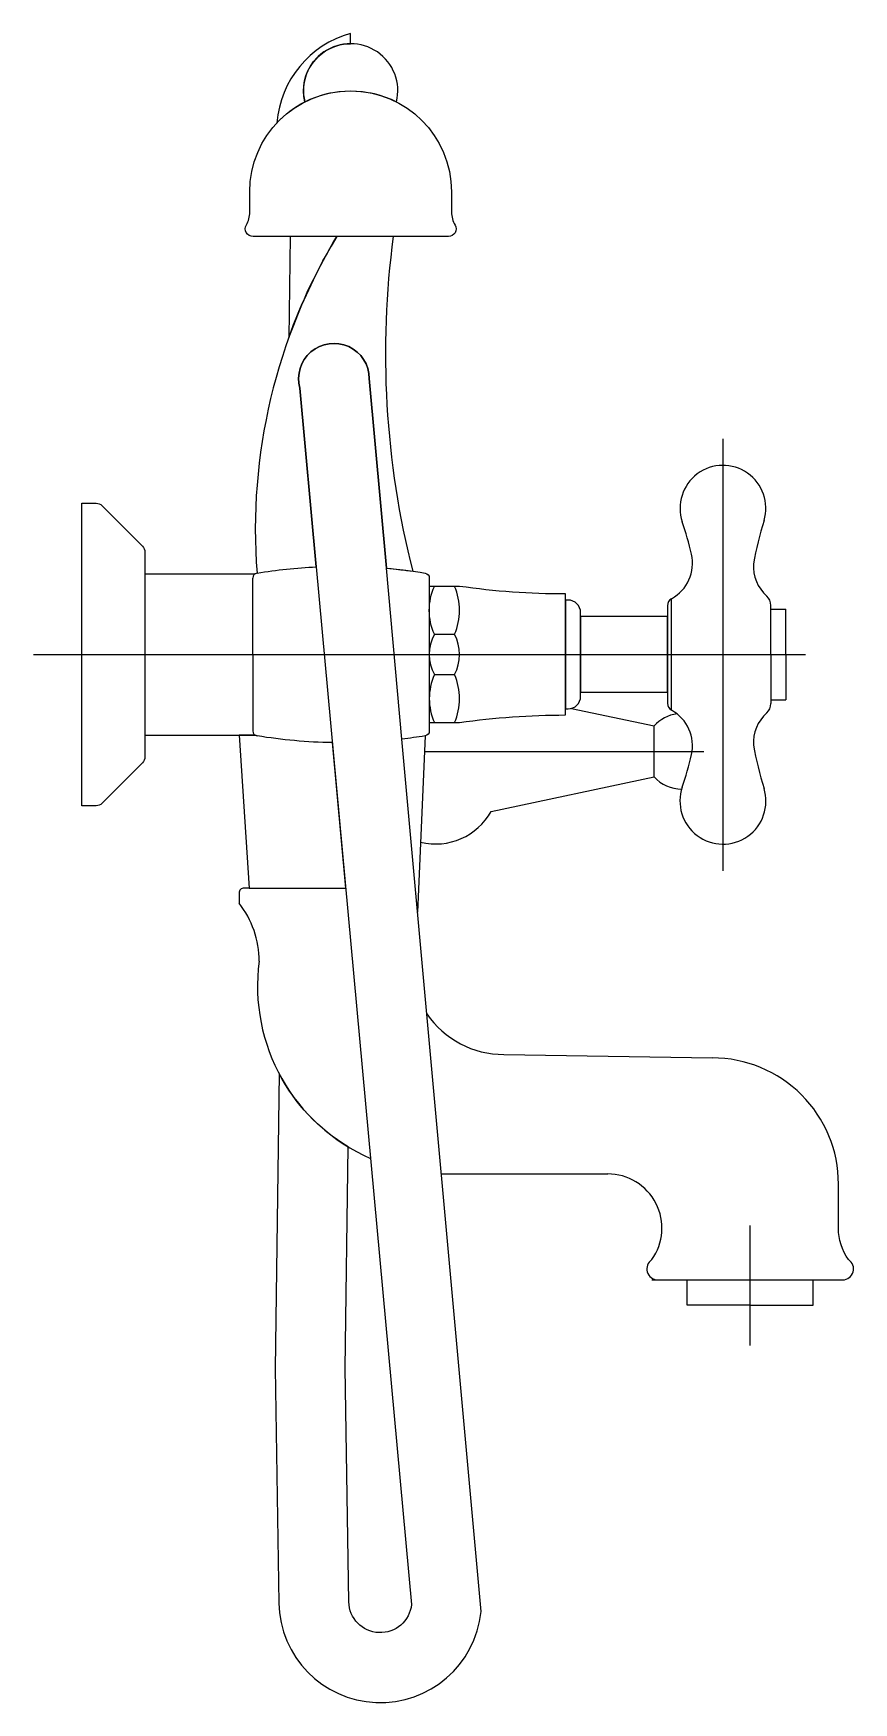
# Model space of a CAD drawing. Extents: x 0 to 0.097, y 0 to 0.197.
import ezdxf

# ---------------------------------------------------------------- set-up
doc = ezdxf.new("R2010")
doc.units = 0
doc.header["$LTSCALE"] = 0.2
doc.linetypes.add('AXES', pattern=[0.5400000065565109, 0.300000011920929, -0.07999999821186066, 0.07999999821186066, -0.07999999821186066])
doc.linetypes.add('CONTINU', pattern=[0])
doc.layers.get('0').update_dxf_attribs({"linetype": 'CONTINUOUS'})
doc.layers.add('DECA_EIXOS', color=5, linetype='AXES')

msp = doc.modelspace()

# ---------------------------------------------------------------- linework, layer by layer
at = {"linetype": 'CONTINU'}
msp.add_line((0.02424965270058976, 0.09546971662868842), (0.02424965270058976, 0.09428004500695408), dxfattribs=at)
at = {"linetype": 'CONTINUOUS'}
msp.add_line((0.02545686006652659, 0.09606455249747015), (0.02484448851146226, 0.09606455243955381), dxfattribs=at)
at = {"linetype": 'CONTINUOUS', "flags": 128}
for points in [[(0.03741230107554827, 0.1956610296361738), (0.03741228529607099, 0.1968761456717409, 0.3156784618328101), (0.02872824438347266, 0.1863307591773662, -0.0867458744983879), (0.03200175717971376, 0.1887945973147218, -0.4851733474807506)], [(0.03200175717971376, 0.1887945973147254, -0.2405566446031566), (0.04282286191121898, 0.1887945922715417, 1.269082041680398)], [(0.04930902636681367, 0.1781994210391993, -2.59663590797522e-06), (0.04930902636681367, 0.1781992974734372), (0.04930902636938583, 0.1757774091129711, 0.1309524931958411), (0.04972176221360769, 0.1742655299736775, -0.5804867349979802), (0.04895327396448579, 0.1729199082995194), (0.02590846414952352, 0.1729199082995194, -0.5910149636242041), (0.02511703350228345, 0.1742901534962158, 0.1316689137597516), (0.0255155939296543, 0.1757774092722286), (0.02551559393471337, 0.1781994210518292, -0.9999853105430224)], [(0.03143328531079703, 0.155017237286895, -1.148221419266618), (0.03960390652741808, 0.1561501250793604), (0.04163213333687565, 0.133792734946514, -0.01291997966208861), (0.04477148314613544, 0.1334352876189477, -0.09552230354448818), (0.0424737085045308, 0.1729199082995194), (0.03579403929616376, 0.1729199082995194, 0.1563063707433023), (0.02637246266903048, 0.1332186444729402, -0.02876151113542783), (0.03336493744312463, 0.1339573044460671)], [(0.03579403929614955, 0.1729199082995194), (0.03026516764158771, 0.1729199082995194), (0.03010918845149035, 0.1609675910126533, -0.04961311608529734)], [(0.04346124947355179, 0.1136301659106635), (0.04346111114514883, 0.1136301495668555), (0.04163213333687565, 0.133792734946514), (0.03960390652741808, 0.1561501250793533, 1.148221419268596), (0.03143328531079703, 0.1550172372869021), (0.03336493744312463, 0.1339573044460671), (0.04459110181966253, 0.01156349249998812, -0.9427394100673505), (0.03720431873172458, 0.01188312701357574), (0.03677247318228183, 0.03943504369376072), (0.03711318587242829, 0.06554338116921699, -0.1364988660529381), (0.02897659881911352, 0.07417991179099204), (0.02852293842569509, 0.0394165458393303), (0.02895709985567407, 0.01173169531332618, 0.9418718807098498), (0.05279688454298537, 0.01072232818205165)], [(0.01315533090642873, 0.1115199431488847, -0.1989147107621431), (0.01287655106763452, 0.1108469176623537), (0.008080521614317604, 0.1060509746913425, -0.1989106884147303), (0.007407544085168638, 0.1057722239790913), (0.005719812857691409, 0.1057722290108316), (0.005719812857691409, 0.1414623691536292), (0.007407543698619179, 0.1414623748710255, -0.1989111657960609), (0.008080522568093329, 0.1411836231741042), (0.01287655107365993, 0.1363876810615317, -0.1989147085146737), (0.0131553309066561, 0.1357146555808306)], [(0.04669326820334163, 0.1146028498708596, -0.3673115502841971), (0.04619481270681547, 0.114015875411102, -0.01128496487400234), (0.04346111114516304, 0.1136301495668555), (0.04163213333687565, 0.133792734946514, -0.01880772945987798), (0.04619481839290529, 0.1332187400983251, -0.3673081372927633), (0.04669326804614116, 0.1326317653333398)], [(0.0627538251661548, 0.1307552428697676, -0.03567208834863277), (0.05026246939480927, 0.1316475652584437), (0.04669326820334163, 0.1316475896199272), (0.04669326820334163, 0.1155870221592501), (0.05026245781201055, 0.1155870408864565, -0.03567268327763378), (0.062754022322693, 0.1164793649382538)], [(0.06453834252934598, 0.1285490878298283, 0.4142113277700644), (0.06305126434776298, 0.1300361773569172), (0.0627538350967427, 0.1300361796261278), (0.0627538350967285, 0.1171984361240099), (0.06305125300218606, 0.1171984361240099, 0.4142135623686025), (0.06453834252933177, 0.1186855256511734), (0.06453834252934598, 0.1236172985617152)], [(0.07526799974749565, 0.1301984117604995, 6.012775502115821e-05), (0.07526779950751461, 0.1301983008520899, 0.2726878107245376), (0.07477729882064921, 0.1293657953335376), (0.0747773042769353, 0.11786960743488, 0.0002117318633004739), (0.07477730427731899, 0.1178688013824605, 0.2732296494256103), (0.07526946287157443, 0.1170353773532362)], [(0.03526735797738922, 0.1132160705478853, -0.03655642226476943), (0.02637245814121059, 0.1140159674825476, -0.1004086723749631), (0.02615134152225096, 0.1140999326320831), (0.02424965270057555, 0.1140999326320831), (0.02545686006652659, 0.09606455249747015), (0.03684052369378321, 0.09606455357411292)]]:
    msp.add_lwpolyline(points, format="xyb", close=True, dxfattribs=at)
at = {"linetype": 'CONTINU'}
for points in [[(0.08616203834529301, 0.1394102676045925, 1.365894220009141), (0.07652324243525754, 0.139270486741804)], [(0.07759938251695075, 0.1354344979616968, 0.02399071096048341), (0.07652324243525754, 0.139270486741804)], [(0.08616203834529301, 0.1394102676045925, 0.03146589938036324), (0.08491925134011069, 0.1343243437549759)], [(0.07526799974749565, 0.1301984117604995, 0.3349746062953536), (0.07759938251695075, 0.1354344979616968)], [(0.08491925134011069, 0.1343243437549759, 0.2277831302333973), (0.08648084060020267, 0.130509648405468)], [(0.02637246266903048, 0.1332186444729402, 0.3673225495039201), (0.02587401482301743, 0.1326316700253507)], [(0.04728810321971366, 0.1259966475699983, -0.2105263593749697), (0.0472881024672489, 0.1316475897587175)], [(0.04966743860738632, 0.1259966475699983, 0.2105263593749697), (0.04966743935985107, 0.1316475897587175)], [(0.08697143385911943, 0.1294057635918939, 0.2122265560352734), (0.08648084060020267, 0.130509648405468)], [(0.04728810321971366, 0.1259966479270105, 0.2499999729308235), (0.04728841325321298, 0.1212379629297615)], [(0.04966743942100038, 0.1212379629297615, 0.2500022119617136), (0.04966743860738632, 0.1259966475699983)], [(0.04728841325321298, 0.1212379629297615, 0.2104799932332335), (0.04728809861455829, 0.1155870200037619)], [(0.04966740672111314, 0.1155869485075449, 0.210529300055935), (0.04966743942100038, 0.1212379629297615)], [(0.07590602343157116, 0.1166126785152528, 0.1762736767379672), (0.07320364259420842, 0.1151968241251993)], [(0.07760148707379244, 0.1118092356192406, 0.3343333750207945), (0.07526946287157443, 0.1170353773532327)], [(0.08648082185969486, 0.1167249322737085, 0.2277844546714358), (0.08491925268717182, 0.1129102306154373)], [(0.08648082185969486, 0.1167249322737085, 0.212220687732654), (0.08697143386031314, 0.117828775355644)], [(0.02587401482301743, 0.1146029413468241, 0.3673088359033452), (0.02637246578372299, 0.1140159662274982)], [(0.08491925268717182, 0.1129102306154373, 0.03146523995920908), (0.08616201824862912, 0.1078243932380651)], [(0.07652323527923954, 0.107964095544844, 0.02402835023660886), (0.07760148707379244, 0.1118092356192406)], [(0.07320364291929593, 0.1091855585714754, 0.2080767819912927), (0.07645152918749432, 0.1077301914291589)], [(0.07652323527923954, 0.107964095544844, 1.379009644234055), (0.08616201824862912, 0.1078243932380651)], [(0.04566388825062973, 0.10148414861861, 0.3375394172073116), (0.05399222483931965, 0.1051157529524076)], [(0.02662899508997896, 0.0874398958063729, 0.3357440715635677), (0.03976552078239592, 0.06417462825362463)], [(0.04640129789484604, 0.08122165555204575, 0.2473978324802113), (0.05548341225434683, 0.07643496954667839)], [(0.09613486548600747, 0.05223700253573327, -0.1561916675115493), (0.0949451890259212, 0.05595247491421418), (0.0949451890259212, 0.06115954830136516, 0.4142138063907623), (0.08007429829248736, 0.07603044130390657)], [(0.07293628121375662, 0.05223701374246659, 0.6098656288951048), (0.06772919517493392, 0.06234921878853683)], [(0.07293628121375662, 0.05223701374246659, 0.7491219484508873), (0.07363316024846256, 0.04985767016401965)], [(0.09543796896126366, 0.04985767016401965, 0.7491213767695399), (0.09613486548599326, 0.05223700253573327)]]:
    msp.add_lwpolyline(points, format="xyb", dxfattribs=at)
for points in [[(0.01315533090662768, 0.1331346791470907), (0.02615133351154952, 0.1331346791470907)], [(0.02587401482301743, 0.1236172990434774), (0.02587401482301743, 0.1326316700253507)], [(0.08697143386031314, 0.1236172982821948), (0.08697143385911943, 0.1294057635918939)], [(0.08697143386031314, 0.128970830740144), (0.08875594129290221, 0.1289708284710258)], [(0.08697143386031314, 0.1236172982821948), (0.08697143386031314, 0.128970830740144)], [(0.08875594129290221, 0.1236172982599584), (0.08875594129290221, 0.1289708284710258)], [(0.04728810321971366, 0.1259966479270105), (0.04966743860738632, 0.1259966475699983)], [(0.02587401482301743, 0.1236172990434774), (0.02587401482301743, 0.1146029413468241)], [(0.08697143386031314, 0.1236172982821948), (0.08697143386031314, 0.117828775355644)], [(0.08697143386031314, 0.1236172982821948), (0.08697143386031314, 0.1182637850099901)], [(0.08875594129290221, 0.1236172982599584), (0.08875594129290221, 0.1182637850099901)], [(0.04728841325321298, 0.1212379629297615), (0.04966743942100038, 0.1212379629297615)], [(0.08697143386031314, 0.1182637850099901), (0.08875594129290221, 0.1182637850099901)], [(0.06347042273205261, 0.1172587390838018), (0.07320364259420842, 0.1151968241251993)], [(0.07320364291929593, 0.1091855585714754), (0.07320364259420842, 0.1151968241251993)], [(0.01315533090645715, 0.1140999326320831), (0.02615134152215148, 0.1140999326320831)], [(0.04619480635120965, 0.1140158743675386), (0.04531348029823334, 0.09321280086558659)], [(0.04611750206470333, 0.1121911926611929), (0.07906267078796247, 0.1121911926611929)], [(0.05399222483931965, 0.1051157529524076), (0.07320364291929593, 0.1091855585714754)], [(0.05548341225434683, 0.07643496954667839), (0.08007429829248736, 0.07603044130390657)], [(0.04811336427469826, 0.06234921992309594), (0.06772919517493392, 0.06234921878853683)], [(0.07293626856208846, 0.04985766789490143), (0.09543796896126366, 0.04985767016401965)], [(0.07710011016168039, 0.04688349337880382), (0.07710011016168039, 0.04985766831478955)], [(0.09197100997157293, 0.04688349337880382), (0.09197100997157293, 0.0498576698144042)], [(0.08453556233574488, 0.04688348884056737), (0.07710011016168039, 0.04688349337880382)], [(0.08453556233574488, 0.04688348884056737), (0.09197100997157293, 0.04688349337880382)]]:
    msp.add_lwpolyline(points, dxfattribs=at)
at = {"linetype": 'CONTINUOUS', "flags": 128}
msp.add_lwpolyline([(0.07477730427578422, 0.1236173073077929), (0.07477730004214322, 0.1280785747547313), (0.06453834252933177, 0.1280785747547313), (0.06453834252934598, 0.1236172985617152), (0.06453834252934598, 0.1191560375917327), (0.07477730427578422, 0.1191560375917327)], close=True, dxfattribs=at)
at = {"linetype": 'CONTINU'}
for centre, radius, start, end in [((0.02484448829393671, 0.09546971684620686), 0.0005948355933469827, 89.99997904749435, 180.0000209518212), ((0.01561973754671442, 0.08744423233424925), 0.01100925839733991, 359.9774312907815, 38.38297677807958)]:
    msp.add_arc(centre, radius, start, end, dxfattribs=at)
at = {"layer": 'DECA_EIXOS'}
for points in [[(0.08132049365707417, 0.1490606850418743), (0.08132049365707417, 0.0980884359944234)], [(3.685016736199032e-10, 0.123617299365872), (0.09105492143412164, 0.1236172982313128)], [(0.08453556233574488, 0.04209542180676351), (0.08453556233574488, 0.05627086401320724)]]:
    msp.add_lwpolyline(points, dxfattribs=at)

doc.saveas('drawing.dxf')
